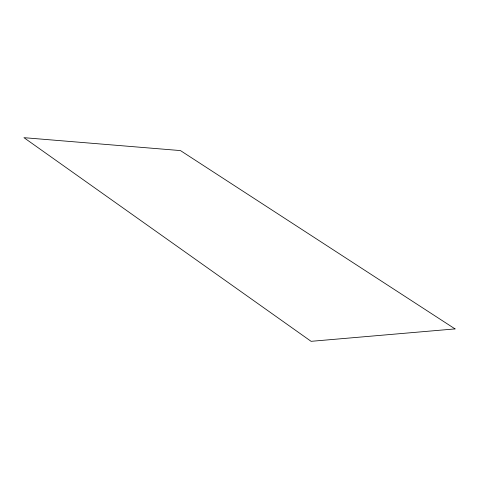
<?xml version="1.0" encoding="UTF-8"?>
<svg xmlns="http://www.w3.org/2000/svg" width="479" height="479" viewBox="0 0 479 479"><rect width="100%" height="100%" fill="white"/><g stroke="black" fill="none" stroke-linecap="round" stroke-linejoin="round"><path stroke-width="0.72" d="M455.05 328.911L311.093 341.323L23.95 137.677L180.445 150.58L455.05 328.911"/></g></svg>
